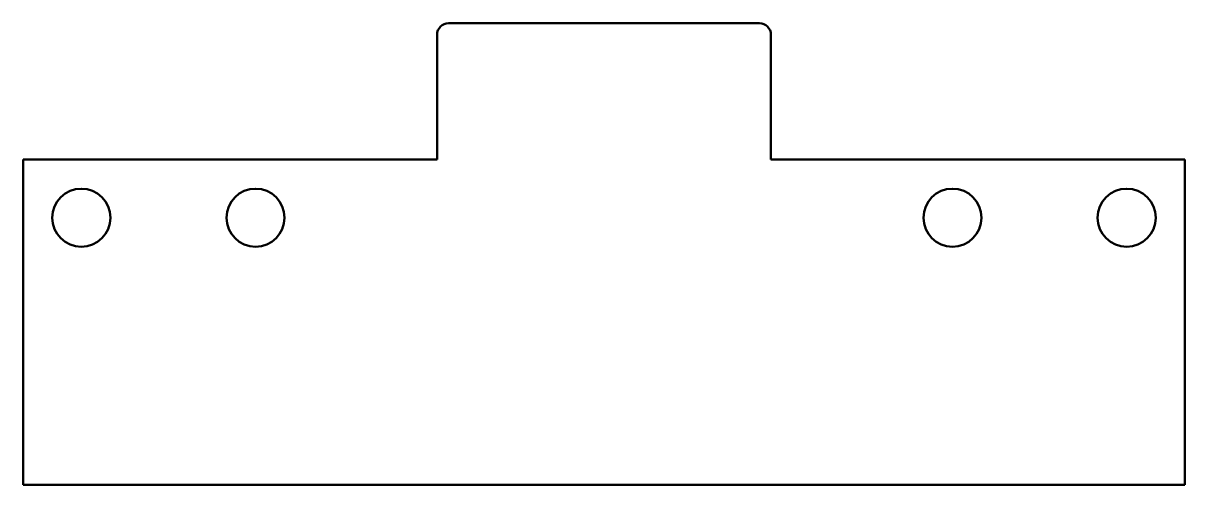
# Model space of a CAD drawing. Header units: millimetres. Extents: x 0 to 400, y -112 to 47.
import ezdxf

# ---------------------------------------------------------------- set-up
doc = ezdxf.new("R2010")
doc.units = ezdxf.units.MM
doc.layers.add('IV_INTERIOR_PROFILES', color=7, linetype='Continuous', lineweight=50)
doc.layers.add('IV_OUTER_PROFILE', color=7, linetype='Continuous', lineweight=50)

msp = doc.modelspace()

# ---------------------------------------------------------------- linework, layer by layer
at = {"layer": 'IV_INTERIOR_PROFILES'}
for centre in [(20, -20), (80, -20), (320, -20), (380, -20)]:
    msp.add_circle(centre, 10, dxfattribs=at)
at = {"layer": 'IV_OUTER_PROFILE'}
for p, q in [((146.5, 47), (253.5, 47)), ((142.5, 0), (142.5, 43)), ((257.5, 43), (257.5, 0)), ((0, 0), (142.5, 0)), ((0, -112), (0, 0)), ((257.5, 0), (400, 0)), ((400, 0), (400, -112)), ((400, -112), (0, -112))]:
    msp.add_line(p, q, dxfattribs=at)
for centre, start, end in [((146.5, 43), 90, 180), ((253.5, 43), 0, 90)]:
    msp.add_arc(centre, 4, start, end, dxfattribs=at)

doc.saveas('drawing.dxf')
